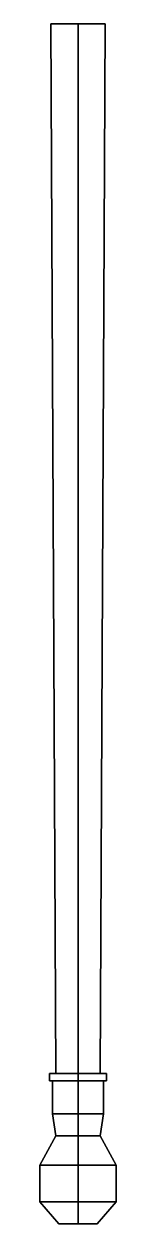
# Model space of a CAD drawing. Extents: x -0.1 to 0.1, y -3.96 to -0.69.
import ezdxf

# ---------------------------------------------------------------- set-up
doc = ezdxf.new("R2010")
doc.units = 0
doc.layers.add('GUN', color=1, linetype='CONTINUOUS')

msp = doc.modelspace()

# ---------------------------------------------------------------- linework, layer by layer
at = {"layer": 'GUN'}
for points in [[(0, -0.69, 0.085), (-0.0736, -0.69, 0.0425), (-0.0606, -3.55, 0.035), (0, -3.55, 0.07)], [(-0.0736, -0.69, 0.0425), (-0.0736, -0.69, -0.0425), (-0.0606, -3.55, -0.035), (-0.0606, -3.55, 0.035)], [(-0.0736, -0.69, -0.0425), (0, -0.69, -0.085), (0, -3.55, -0.07), (-0.0606, -3.55, -0.035)], [(0.0736, -0.69, 0.0425), (0, -0.69, 0.085), (0, -3.55, 0.07), (0.0606, -3.55, 0.035)], [(0, -0.69, -0.085), (0.0736, -0.69, -0.0425), (0.0606, -3.55, -0.035), (0, -3.55, -0.07)], [(0.0736, -0.69, -0.0425), (0.0736, -0.69, 0.0425), (0.0606, -3.55, 0.035), (0.0606, -3.55, -0.035)], [(0, -3.55, 0.09), (-0.0779, -3.55, 0.045), (-0.0779, -3.57, 0.045), (0, -3.57, 0.09)], [(-0.0779, -3.55, 0.045), (-0.0779, -3.55, -0.045), (-0.0779, -3.57, -0.045), (-0.0779, -3.57, 0.045)], [(-0.0779, -3.55, -0.045), (0, -3.55, -0.09), (0, -3.57, -0.09), (-0.0779, -3.57, -0.045)], [(0.0779, -3.55, 0.045), (-0.0779, -3.55, -0.045), (-0.0779, -3.55, 0.045), (0, -3.55, 0.09)], [(0.0779, -3.55, -0.045), (0, -3.55, -0.09), (-0.0779, -3.55, -0.045), (0.0779, -3.55, 0.045)], [(0.0779, -3.55, 0.045), (0, -3.55, 0.09), (0, -3.57, 0.09), (0.0779, -3.57, 0.045)], [(0, -3.55, -0.09), (0.0779, -3.55, -0.045), (0.0779, -3.57, -0.045), (0, -3.57, -0.09)], [(0.0779, -3.55, -0.045), (0.0779, -3.55, 0.045), (0.0779, -3.57, 0.045), (0.0779, -3.57, -0.045)], [(0, -3.57, 0.09), (-0.0779, -3.57, 0.045), (-0.0779, -3.57, -0.045), (0.0779, -3.57, 0.045)], [(0.0779, -3.57, 0.045), (-0.0779, -3.57, -0.045), (0, -3.57, -0.09), (0.0779, -3.57, -0.045)], [(0, -3.57, 0.08), (-0.0693, -3.57, 0.04), (-0.0693, -3.66, 0.04), (0, -3.66, 0.08)], [(-0.0693, -3.57, 0.04), (-0.0693, -3.57, -0.04), (-0.0693, -3.66, -0.04), (-0.0693, -3.66, 0.04)], [(-0.0693, -3.57, -0.04), (0, -3.57, -0.08), (0, -3.66, -0.08), (-0.0693, -3.66, -0.04)], [(0.0693, -3.57, 0.04), (0, -3.57, 0.08), (0, -3.66, 0.08), (0.0693, -3.66, 0.04)], [(0, -3.57, -0.08), (0.0693, -3.57, -0.04), (0.0693, -3.66, -0.04), (0, -3.66, -0.08)], [(0.0693, -3.57, -0.04), (0.0693, -3.57, 0.04), (0.0693, -3.66, 0.04), (0.0693, -3.66, -0.04)], [(0, -3.66, 0.08), (-0.0693, -3.66, 0.04), (-0.0606, -3.72, 0.035), (0, -3.72, 0.07)], [(-0.0693, -3.66, 0.04), (-0.0693, -3.66, -0.04), (-0.0606, -3.72, -0.035), (-0.0606, -3.72, 0.035)], [(-0.0693, -3.66, -0.04), (0, -3.66, -0.08), (0, -3.72, -0.07), (-0.0606, -3.72, -0.035)], [(0.0693, -3.66, 0.04), (0, -3.66, 0.08), (0, -3.72, 0.07), (0.0606, -3.72, 0.035)], [(0, -3.66, -0.08), (0.0693, -3.66, -0.04), (0.0606, -3.72, -0.035), (0, -3.72, -0.07)], [(0.0693, -3.66, -0.04), (0.0693, -3.66, 0.04), (0.0606, -3.72, 0.035), (0.0606, -3.72, -0.035)], [(0, -3.72, 0.07), (-0.0606, -3.72, 0.035), (-0.1039, -3.8, 0.06), (0, -3.8, 0.12)], [(-0.0606, -3.72, 0.035), (-0.0606, -3.72, -0.035), (-0.1039, -3.8, -0.06), (-0.1039, -3.8, 0.06)], [(-0.0606, -3.72, -0.035), (0, -3.72, -0.07), (0, -3.8, -0.12), (-0.1039, -3.8, -0.06)], [(-0.0606, -3.72, -0.035), (-0.0606, -3.72, 0.035), (-0.1039, -3.8, 0.06), (-0.1039, -3.8, -0.06)], [(0, -3.72, -0.07), (-0.0606, -3.72, -0.035), (-0.1039, -3.8, -0.06), (0, -3.8, -0.12)], [(-0.0606, -3.72, 0.035), (0, -3.72, 0.07), (0, -3.8, 0.12), (-0.1039, -3.8, 0.06)], [(0, -3.72, 0.07), (-0.0606, -3.72, 0.035), (-0.0606, -3.72, -0.035), (0.0606, -3.72, 0.035)], [(0.0606, -3.72, 0.035), (-0.0606, -3.72, -0.035), (0, -3.72, -0.07), (0.0606, -3.72, -0.035)], [(0.0606, -3.72, 0.035), (0, -3.72, 0.07), (0, -3.8, 0.12), (0.1039, -3.8, 0.06)], [(0, -3.72, -0.07), (0.0606, -3.72, -0.035), (0.1039, -3.8, -0.06), (0, -3.8, -0.12)], [(0.0606, -3.72, -0.035), (0, -3.72, -0.07), (0, -3.8, -0.12), (0.1039, -3.8, -0.06)], [(0, -3.72, 0.07), (0.0606, -3.72, 0.035), (0.1039, -3.8, 0.06), (0, -3.8, 0.12)], [(0.0606, -3.72, -0.035), (0.0606, -3.72, 0.035), (0.1039, -3.8, 0.06), (0.1039, -3.8, -0.06)], [(0.0606, -3.72, 0.035), (0.0606, -3.72, -0.035), (0.1039, -3.8, -0.06), (0.1039, -3.8, 0.06)], [(0, -3.8, 0.12), (-0.1039, -3.8, 0.06), (-0.1039, -3.9, 0.06), (0, -3.9, 0.12)], [(-0.1039, -3.8, -0.06), (0, -3.8, -0.12), (0, -3.9, -0.12), (-0.1039, -3.9, -0.06)], [(0, -3.8, -0.12), (-0.1039, -3.8, -0.06), (-0.1039, -3.9, -0.06), (0, -3.9, -0.12)], [(-0.1039, -3.8, 0.06), (0, -3.8, 0.12), (0, -3.9, 0.12), (-0.1039, -3.9, 0.06)], [(0.1039, -3.8, 0.06), (0, -3.8, 0.12), (0, -3.9, 0.12), (0.1039, -3.9, 0.06)], [(0, -3.8, -0.12), (0.1039, -3.8, -0.06), (0.1039, -3.9, -0.06), (0, -3.9, -0.12)], [(0.1039, -3.8, -0.06), (0, -3.8, -0.12), (0, -3.9, -0.12), (0.1039, -3.9, -0.06)], [(0, -3.8, 0.12), (0.1039, -3.8, 0.06), (0.1039, -3.9, 0.06), (0, -3.9, 0.12)], [(0, -3.9, 0.12), (-0.1039, -3.9, 0.06), (-0.052, -3.96, 0.03), (0, -3.96, 0.06)], [(-0.1039, -3.9, 0.06), (-0.1039, -3.9, -0.06), (-0.052, -3.96, -0.03), (-0.052, -3.96, 0.03)], [(-0.1039, -3.9, -0.06), (0, -3.9, -0.12), (0, -3.96, -0.06), (-0.052, -3.96, -0.03)], [(-0.1039, -3.9, -0.06), (-0.1039, -3.9, 0.06), (-0.052, -3.96, 0.03), (-0.052, -3.96, -0.03)], [(0, -3.9, -0.12), (-0.1039, -3.9, -0.06), (-0.052, -3.96, -0.03), (0, -3.96, -0.06)], [(-0.1039, -3.9, 0.06), (0, -3.9, 0.12), (0, -3.96, 0.06), (-0.052, -3.96, 0.03)], [(0.1039, -3.9, 0.06), (0, -3.9, 0.12), (0, -3.96, 0.06), (0.052, -3.96, 0.03)], [(0, -3.9, -0.12), (0.1039, -3.9, -0.06), (0.052, -3.96, -0.03), (0, -3.96, -0.06)], [(0.1039, -3.9, -0.06), (0, -3.9, -0.12), (0, -3.96, -0.06), (0.052, -3.96, -0.03)], [(0, -3.9, 0.12), (0.1039, -3.9, 0.06), (0.052, -3.96, 0.03), (0, -3.96, 0.06)], [(0.1039, -3.9, -0.06), (0.1039, -3.9, 0.06), (0.052, -3.96, 0.03), (0.052, -3.96, -0.03)], [(0.1039, -3.9, 0.06), (0.1039, -3.9, -0.06), (0.052, -3.96, -0.03), (0.052, -3.96, 0.03)]]:
    msp.add_3dface(points, dxfattribs=at)

doc.saveas('drawing.dxf')
